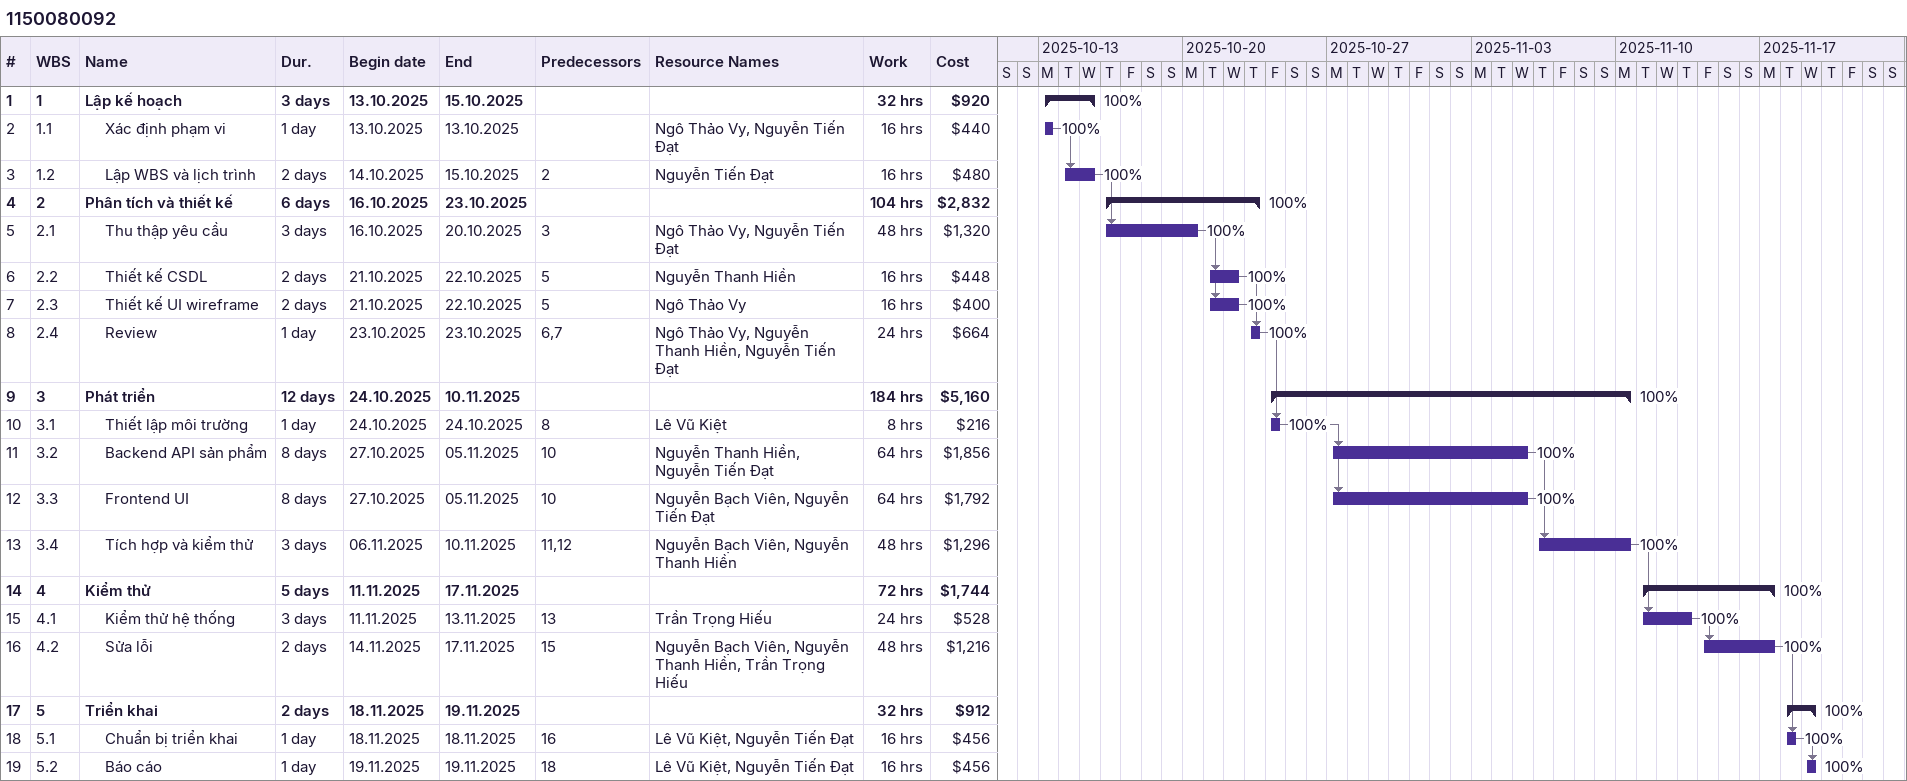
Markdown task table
1150080092

| ID | WBS | Task | Duration | Start | Finish | Predecessors | Resources | % complete | Work (h) | Cost ($) |
|---|---|---|---|---|---|---|---|---|---|---|
| 1 | 1 | **Lập kế hoạch** | 3d | 2025-10-13 | 2025-10-15 |  |  | 100 | 32 | 920 |
| 2 | 1.1 | Xác định phạm vi | 1d | 2025-10-13 | 2025-10-13 |  | Ngô Thảo Vy, Nguyễn Tiến Đạt | 100 | 16 | 440 |
| 3 | 1.2 | Lập WBS và lịch trình | 2d | 2025-10-14 | 2025-10-15 | 2 | Nguyễn Tiến Đạt | 100 | 16 | 480 |
| 4 | 2 | **Phân tích và thiết kế** | 6d | 2025-10-16 | 2025-10-23 |  |  | 100 | 104 | 2832 |
| 5 | 2.1 | Thu thập yêu cầu | 3d | 2025-10-16 | 2025-10-20 | 3 | Ngô Thảo Vy, Nguyễn Tiến Đạt | 100 | 48 | 1320 |
| 6 | 2.2 | Thiết kế CSDL | 2d | 2025-10-21 | 2025-10-22 | 5 | Nguyễn Thanh Hiền | 100 | 16 | 448 |
| 7 | 2.3 | Thiết kế UI wireframe | 2d | 2025-10-21 | 2025-10-22 | 5 | Ngô Thảo Vy | 100 | 16 | 400 |
| 8 | 2.4 | Review | 1d | 2025-10-23 | 2025-10-23 | 6, 7 | Ngô Thảo Vy, Nguyễn Thanh Hiền, Nguyễn Tiến Đạt | 100 | 24 | 664 |
| 9 | 3 | **Phát triển** | 12d | 2025-10-24 | 2025-11-10 |  |  | 100 | 184 | 5160 |
| 10 | 3.1 | Thiết lập môi trường | 1d | 2025-10-24 | 2025-10-24 | 8 | Lê Vũ Kiệt | 100 | 8 | 216 |
| 11 | 3.2 | Backend API sản phẩm | 8d | 2025-10-27 | 2025-11-05 | 10 | Nguyễn Thanh Hiền, Nguyễn Tiến Đạt | 100 | 64 | 1856 |
| 12 | 3.3 | Frontend UI | 8d | 2025-10-27 | 2025-11-05 | 10 | Nguyễn Bạch Viên, Nguyễn Tiến Đạt | 100 | 64 | 1792 |
| 13 | 3.4 | Tích hợp và kiểm thử | 3d | 2025-11-06 | 2025-11-10 | 11, 12 | Nguyễn Bạch Viên, Nguyễn Thanh Hiền | 100 | 48 | 1296 |
| 14 | 4 | **Kiểm thử** | 5d | 2025-11-11 | 2025-11-17 |  |  | 100 | 72 | 1744 |
| 15 | 4.1 | Kiểm thử hệ thống | 3d | 2025-11-11 | 2025-11-13 | 13 | Trần Trọng Hiếu | 100 | 24 | 528 |
| 16 | 4.2 | Sửa lỗi | 2d | 2025-11-14 | 2025-11-17 | 15 | Nguyễn Bạch Viên, Nguyễn Thanh Hiền, Trần Trọng Hiếu | 100 | 48 | 1216 |
| 17 | 5 | **Triển khai** | 2d | 2025-11-18 | 2025-11-19 |  |  | 100 | 32 | 912 |
| 18 | 5.1 | Chuẩn bị triển khai | 1d | 2025-11-18 | 2025-11-18 | 16 | Lê Vũ Kiệt, Nguyễn Tiến Đạt | 100 | 16 | 456 |
| 19 | 5.2 | Báo cáo | 1d | 2025-11-19 | 2025-11-19 | 18 | Lê Vũ Kiệt, Nguyễn Tiến Đạt | 100 | 16 | 456 |
